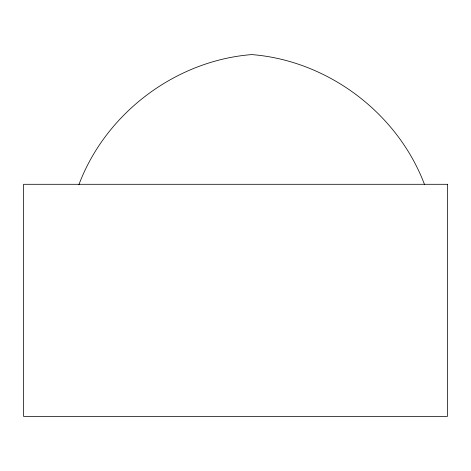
<?xml version="1.0" encoding="UTF-8"?>
<svg xmlns="http://www.w3.org/2000/svg" width="471" height="471" viewBox="0 0 471 471"><rect width="100%" height="100%" fill="white"/><g stroke="black" fill="none" stroke-linecap="round" stroke-linejoin="round"><path stroke-width="0.71" d="M78.94 184.579C105.804 113.211 175.306 60.783 251.326 54.618L252.15 54.618C328.163 60.783 397.665 113.211 424.53 184.579M447.45 184.296L23.55 184.296L23.55 416.382L447.45 416.382L447.45 184.296"/></g></svg>
